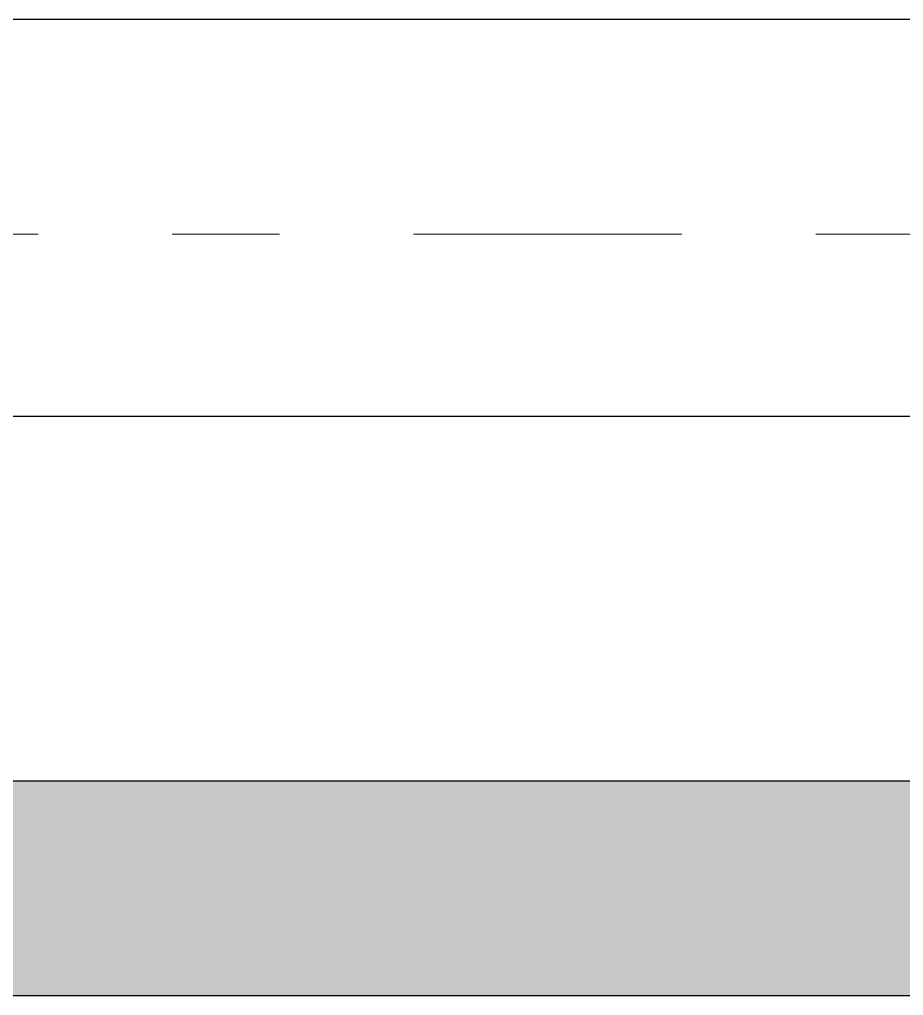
# Model space of a CAD drawing. Header units: metres. Extents: x 294 to 1101, y -498 to -355.
# Drawn here: x 502.059 to 502.883, y -490.095 to -489.185 of the extents above; entities that cross this region are included whole.
import ezdxf

# ---------------------------------------------------------------- set-up
doc = ezdxf.new("R2010")
doc.units = ezdxf.units.M
doc.linetypes.add('DASHDOT2', pattern=[0.5, 0.25, -0.125, 0, -0.125])
doc.layers.add('roof', color=16, linetype='DASHDOT2', lineweight=18)
doc.layers.add('wall', color=7, linetype='Continuous', lineweight=25)

msp = doc.modelspace()

# ---------------------------------------------------------------- hatches: boundary and pattern name
at = {"layer": 'wall'}
h = msp.add_hatch(color=256, dxfattribs=at)
h.dxf.hatch_style = 1
h.paths.add_polyline_path([(507.20213, -489.89485), (506.37643, -489.89485), (502.77643, -489.89485), (500.28437, -489.89485), (500.23564, -489.89485), (500.0517, -489.89485), (500.0217, -489.89485), (499.74867, -489.89485), (499.74757, -489.89485), (499.74647, -489.89485), (499.74538, -489.89485), (499.7443, -489.89485), (499.74324, -489.89485), (499.7422, -489.89485), (499.74118, -489.89485), (499.7402, -489.89485), (499.73924, -489.89485), (499.73833, -489.89485), (499.73746, -489.89485), (499.73663, -489.89485), (499.73584, -489.89485), (499.73511, -489.89485), (499.73444, -489.89485), (499.73381, -489.89485), (499.73325, -489.89485), (499.73275, -489.89485), (499.73231, -489.89485), (499.73194, -489.89485), (499.73163, -489.89485), (499.73139, -489.89485), (499.73121, -489.89485), (499.73111, -489.89485), (499.73107, -489.89485), (499.7298, -489.89485), (499.72665, -489.89485), (499.72382, -489.89485), (499.72132, -489.89485), (499.71915, -489.89485), (499.71734, -489.89485), (499.71588, -489.89485), (499.71479, -489.89485), (499.71406, -489.89485), (499.71371, -489.89485), (499.51618, -489.89485), (499.51507, -489.89485), (499.51397, -489.89485), (499.51288, -489.89485), (499.5118, -489.89485), (499.51074, -489.89485), (499.5097, -489.89485), (499.50869, -489.89485), (499.5077, -489.89485), (499.50675, -489.89485), (499.50583, -489.89485), (499.50496, -489.89485), (499.50413, -489.89485), (499.50335, -489.89485), (499.50262, -489.89485), (499.50194, -489.89485), (499.50132, -489.89485), (499.50076, -489.89485), (499.50025, -489.89485), (499.49981, -489.89485), (499.49944, -489.89485), (499.49913, -489.89485), (499.49889, -489.89485), (499.49872, -489.89485), (499.49861, -489.89485), (499.49858, -489.89485), (486.29484, -489.89485), (485.86114, -489.89485), (485.86114, -490.09485), (507.20213, -490.09485)])

# ---------------------------------------------------------------- linework, layer by layer
for p, q in [((502.90604, -489.18485), (500.43564, -489.18485)), ((503.87643, -489.55485), (500.6517, -489.55485)), ((486.29484, -489.89485), (504.41568, -489.89485)), ((486.29484, -489.89485), (504.41568, -489.89485)), ((492.60269, -489.89485), (506.37643, -489.89485)), ((492.60269, -489.89485), (502.77643, -489.89485)), ((499.679, -489.89485), (502.87643, -489.89485)), ((499.679, -489.89485), (502.87643, -489.89485)), ((499.9509, -489.89485), (503.39123, -489.89485)), ((500.28437, -489.89485), (503.67643, -489.89485)), ((500.28437, -489.89485), (503.67643, -489.89485)), ((500.38623, -489.89485), (502.47643, -489.89485)), ((500.73872, -489.89485), (502.87643, -489.89485)), ((500.95469, -489.89485), (502.87643, -489.89485)), ((501.36499, -489.89485), (502.47643, -489.89485)), ((501.40581, -489.89485), (502.54643, -489.89485)), ((501.52601, -489.89485), (505.07643, -489.89485)), ((501.64143, -489.89485), (502.54143, -489.89485)), ((501.79543, -489.89485), (503.67643, -489.89485)), ((502.01243, -489.89485), (502.05919, -489.89485)), ((502.05888, -489.89485), (502.16638, -489.89485)), ((502.05919, -489.89485), (502.10786, -489.89485)), ((502.10786, -489.89485), (502.15823, -489.89485)), ((502.12016, -489.89485), (502.12063, -489.89485)), ((502.12201, -489.89485), (502.1223, -489.89485)), ((502.1223, -489.89485), (502.12234, -489.89485)), ((502.12234, -489.89485), (502.12238, -489.89485)), ((502.12238, -489.89485), (502.12242, -489.89485)), ((502.12242, -489.89485), (502.12245, -489.89485)), ((502.12245, -489.89485), (502.12264, -489.89485)), ((502.12282, -489.89485), (502.12295, -489.89485)), ((502.12337, -489.89485), (502.1234, -489.89485)), ((502.1234, -489.89485), (502.12346, -489.89485)), ((502.12346, -489.89485), (502.12352, -489.89485)), ((502.12352, -489.89485), (502.12355, -489.89485)), ((502.15675, -489.89485), (502.15693, -489.89485)), ((502.15675, -489.89485), (502.15693, -489.89485)), ((502.15693, -489.89485), (502.15749, -489.89485)), ((502.15693, -489.89485), (502.15749, -489.89485)), ((502.15749, -489.89485), (502.15842, -489.89485)), ((502.15749, -489.89485), (502.15842, -489.89485)), ((502.15823, -489.89485), (502.21012, -489.89485)), ((502.15842, -489.89485), (502.15971, -489.89485)), ((502.15842, -489.89485), (502.15971, -489.89485)), ((502.15971, -489.89485), (502.16136, -489.89485)), ((502.15971, -489.89485), (502.16136, -489.89485)), ((502.16136, -489.89485), (502.16336, -489.89485)), ((502.16136, -489.89485), (502.16336, -489.89485)), ((502.16336, -489.89485), (502.16571, -489.89485)), ((502.16336, -489.89485), (502.16571, -489.89485)), ((502.16571, -489.89485), (502.16839, -489.89485)), ((502.16571, -489.89485), (502.16839, -489.89485)), ((502.16638, -489.89485), (502.16662, -489.89485)), ((502.16638, -489.89485), (502.16641, -489.89485)), ((502.16641, -489.89485), (502.16682, -489.89485)), ((502.16662, -489.89485), (502.16687, -489.89485)), ((502.16682, -489.89485), (502.16717, -489.89485)), ((502.16717, -489.89485), (502.16728, -489.89485)), ((502.16728, -489.89485), (502.16771, -489.89485)), ((502.16771, -489.89485), (502.1681, -489.89485)), ((502.1681, -489.89485), (502.16818, -489.89485)), ((502.16818, -489.89485), (502.16863, -489.89485)), ((502.16839, -489.89485), (502.1714, -489.89485)), ((502.16839, -489.89485), (502.1714, -489.89485)), ((502.16863, -489.89485), (502.16897, -489.89485)), ((502.16897, -489.89485), (502.16905, -489.89485)), ((502.16905, -489.89485), (502.16948, -489.89485)), ((502.16948, -489.89485), (502.16978, -489.89485)), ((502.16978, -489.89485), (502.16987, -489.89485)), ((502.16987, -489.89485), (502.17025, -489.89485)), ((502.17025, -489.89485), (502.1705, -489.89485)), ((502.1705, -489.89485), (502.17063, -489.89485)), ((502.17063, -489.89485), (502.17092, -489.89485)), ((502.17092, -489.89485), (502.17112, -489.89485)), ((502.17112, -489.89485), (502.17132, -489.89485)), ((502.17132, -489.89485), (502.17192, -489.89485)), ((502.1714, -489.89485), (502.17471, -489.89485)), ((502.1714, -489.89485), (502.17471, -489.89485)), ((502.17192, -489.89485), (502.172, -489.89485)), ((502.172, -489.89485), (502.17221, -489.89485)), ((502.17221, -489.89485), (502.17224, -489.89485)), ((502.17224, -489.89485), (502.17237, -489.89485)), ((502.17237, -489.89485), (502.17241, -489.89485)), ((502.17241, -489.89485), (502.1728, -489.89485)), ((502.1728, -489.89485), (502.17306, -489.89485)), ((502.17306, -489.89485), (502.17321, -489.89485)), ((502.17307, -489.89485), (502.17321, -489.89485)), ((502.17321, -489.89485), (502.17325, -489.89485)), ((502.17322, -489.89485), (502.17326, -489.89485)), ((502.17325, -489.89485), (502.17511, -489.89485)), ((502.17326, -489.89485), (502.1733, -489.89485)), ((502.1733, -489.89485), (502.17334, -489.89485)), ((502.17331, -489.89485), (502.17341, -489.89485)), ((502.17338, -489.89485), (502.17343, -489.89485)), ((502.17339, -489.89485), (502.17344, -489.89485)), ((502.1734, -489.89485), (502.17345, -489.89485)), ((502.17341, -489.89485), (502.17355, -489.89485)), ((502.17357, -489.89485), (502.17367, -489.89485)), ((502.17471, -489.89485), (502.17832, -489.89485)), ((502.17471, -489.89485), (502.17832, -489.89485)), ((502.17832, -489.89485), (502.18221, -489.89485)), ((502.17832, -489.89485), (502.18221, -489.89485)), ((502.18221, -489.89485), (502.18636, -489.89485)), ((502.18221, -489.89485), (502.18636, -489.89485)), ((502.18636, -489.89485), (502.19076, -489.89485)), ((502.18636, -489.89485), (502.19076, -489.89485)), ((502.19076, -489.89485), (502.19538, -489.89485)), ((502.19076, -489.89485), (502.19538, -489.89485)), ((502.19109, -489.89485), (502.21529, -489.89485)), ((502.19109, -489.89485), (502.21529, -489.89485)), ((502.19109, -489.89485), (502.21529, -489.89485)), ((502.19109, -489.89485), (502.21529, -489.89485)), ((502.19538, -489.89485), (502.20021, -489.89485)), ((502.19538, -489.89485), (502.20021, -489.89485)), ((502.19675, -489.89485), (502.19685, -489.89485)), ((502.19675, -489.89485), (502.19685, -489.89485)), ((502.19685, -489.89485), (502.19715, -489.89485)), ((502.19685, -489.89485), (502.19715, -489.89485)), ((502.19715, -489.89485), (502.19765, -489.89485)), ((502.19715, -489.89485), (502.19765, -489.89485)), ((502.19765, -489.89485), (502.19835, -489.89485)), ((502.19765, -489.89485), (502.19835, -489.89485)), ((502.19835, -489.89485), (502.19924, -489.89485)), ((502.19835, -489.89485), (502.19924, -489.89485)), ((502.19924, -489.89485), (502.20032, -489.89485)), ((502.19924, -489.89485), (502.20032, -489.89485)), ((502.20021, -489.89485), (502.20523, -489.89485)), ((502.20021, -489.89485), (502.20523, -489.89485)), ((502.20032, -489.89485), (502.20159, -489.89485)), ((502.20032, -489.89485), (502.20159, -489.89485)), ((502.20159, -489.89485), (502.20304, -489.89485)), ((502.20159, -489.89485), (502.20304, -489.89485)), ((502.20304, -489.89485), (502.20466, -489.89485)), ((502.20304, -489.89485), (502.20466, -489.89485)), ((502.20466, -489.89485), (502.20645, -489.89485)), ((502.20466, -489.89485), (502.20645, -489.89485)), ((502.20523, -489.89485), (502.21041, -489.89485)), ((502.20523, -489.89485), (502.21041, -489.89485)), ((502.20645, -489.89485), (502.20839, -489.89485)), ((502.20645, -489.89485), (502.20839, -489.89485)), ((502.20839, -489.89485), (502.21049, -489.89485)), ((502.20839, -489.89485), (502.21049, -489.89485)), ((502.21012, -489.89485), (502.26332, -489.89485)), ((502.21041, -489.89485), (502.21574, -489.89485)), ((502.21041, -489.89485), (502.21574, -489.89485)), ((502.21049, -489.89485), (502.21274, -489.89485)), ((502.21049, -489.89485), (502.21274, -489.89485)), ((502.21274, -489.89485), (502.21511, -489.89485)), ((502.21274, -489.89485), (502.21511, -489.89485)), ((502.21511, -489.89485), (502.21761, -489.89485)), ((502.21511, -489.89485), (502.21761, -489.89485)), ((502.21574, -489.89485), (502.22118, -489.89485)), ((502.21574, -489.89485), (502.22118, -489.89485)), ((502.21761, -489.89485), (502.22021, -489.89485)), ((502.21761, -489.89485), (502.22021, -489.89485)), ((502.22021, -489.89485), (502.22292, -489.89485)), ((502.22021, -489.89485), (502.22292, -489.89485)), ((502.22118, -489.89485), (502.22672, -489.89485)), ((502.22118, -489.89485), (502.22672, -489.89485)), ((502.22292, -489.89485), (502.22572, -489.89485)), ((502.22292, -489.89485), (502.22572, -489.89485)), ((502.22572, -489.89485), (502.2286, -489.89485)), ((502.22572, -489.89485), (502.2286, -489.89485)), ((502.22672, -489.89485), (502.23234, -489.89485)), ((502.22672, -489.89485), (502.23234, -489.89485)), ((502.2286, -489.89485), (502.23153, -489.89485)), ((502.2286, -489.89485), (502.23153, -489.89485)), ((502.23153, -489.89485), (502.23453, -489.89485)), ((502.23153, -489.89485), (502.23453, -489.89485)), ((502.23234, -489.89485), (502.238, -489.89485)), ((502.23234, -489.89485), (502.238, -489.89485)), ((502.23453, -489.89485), (502.23756, -489.89485)), ((502.23453, -489.89485), (502.23756, -489.89485)), ((502.23756, -489.89485), (502.24061, -489.89485)), ((502.23756, -489.89485), (502.24061, -489.89485)), ((502.238, -489.89485), (502.24368, -489.89485)), ((502.238, -489.89485), (502.24368, -489.89485)), ((502.24061, -489.89485), (502.24368, -489.89485)), ((502.24061, -489.89485), (502.24368, -489.89485)), ((502.24368, -489.89485), (502.24937, -489.89485)), ((502.24368, -489.89485), (502.24675, -489.89485)), ((502.24368, -489.89485), (502.24675, -489.89485)), ((502.24368, -489.89485), (502.24937, -489.89485)), ((502.24675, -489.89485), (502.24981, -489.89485)), ((502.24675, -489.89485), (502.24981, -489.89485)), ((502.24937, -489.89485), (502.25503, -489.89485)), ((502.24937, -489.89485), (502.25503, -489.89485)), ((502.24981, -489.89485), (502.25284, -489.89485)), ((502.24981, -489.89485), (502.25284, -489.89485)), ((502.25284, -489.89485), (502.25583, -489.89485)), ((502.25284, -489.89485), (502.25583, -489.89485)), ((502.25503, -489.89485), (502.26064, -489.89485)), ((502.25503, -489.89485), (502.26064, -489.89485)), ((502.25583, -489.89485), (502.25877, -489.89485)), ((502.25583, -489.89485), (502.25877, -489.89485)), ((502.25877, -489.89485), (502.26164, -489.89485)), ((502.25877, -489.89485), (502.26164, -489.89485)), ((502.26064, -489.89485), (502.26618, -489.89485)), ((502.26064, -489.89485), (502.26618, -489.89485)), ((502.26164, -489.89485), (502.26444, -489.89485)), ((502.26164, -489.89485), (502.26444, -489.89485)), ((502.26332, -489.89485), (502.31761, -489.89485)), ((502.26444, -489.89485), (502.26715, -489.89485)), ((502.26444, -489.89485), (502.26715, -489.89485)), ((502.26618, -489.89485), (502.27163, -489.89485)), ((502.26618, -489.89485), (502.27163, -489.89485)), ((502.26715, -489.89485), (502.26976, -489.89485)), ((502.26715, -489.89485), (502.26976, -489.89485)), ((502.26976, -489.89485), (502.27226, -489.89485)), ((502.26976, -489.89485), (502.27226, -489.89485)), ((502.27163, -489.89485), (502.27695, -489.89485)), ((502.27163, -489.89485), (502.27695, -489.89485)), ((502.27208, -489.89485), (502.29628, -489.89485)), ((502.27208, -489.89485), (502.29628, -489.89485)), ((502.27208, -489.89485), (502.29628, -489.89485)), ((502.27208, -489.89485), (502.29628, -489.89485)), ((502.27226, -489.89485), (502.27463, -489.89485)), ((502.27226, -489.89485), (502.27463, -489.89485)), ((502.27463, -489.89485), (502.27687, -489.89485)), ((502.27463, -489.89485), (502.27687, -489.89485)), ((502.27687, -489.89485), (502.27897, -489.89485)), ((502.27687, -489.89485), (502.27897, -489.89485)), ((502.27695, -489.89485), (502.28213, -489.89485)), ((502.27695, -489.89485), (502.28213, -489.89485)), ((502.27766, -489.89485), (502.27792, -489.89485)), ((502.27792, -489.89485), (502.27852, -489.89485)), ((502.27852, -489.89485), (502.27948, -489.89485)), ((502.27897, -489.89485), (502.28092, -489.89485)), ((502.27897, -489.89485), (502.28092, -489.89485)), ((502.27948, -489.89485), (502.28077, -489.89485)), ((502.28077, -489.89485), (502.2824, -489.89485)), ((502.28092, -489.89485), (502.28271, -489.89485)), ((502.28092, -489.89485), (502.28271, -489.89485)), ((502.28213, -489.89485), (502.28715, -489.89485)), ((502.28213, -489.89485), (502.28715, -489.89485)), ((502.2824, -489.89485), (502.28437, -489.89485)), ((502.28271, -489.89485), (502.28433, -489.89485)), ((502.28271, -489.89485), (502.28433, -489.89485)), ((502.28433, -489.89485), (502.28578, -489.89485)), ((502.28433, -489.89485), (502.28578, -489.89485)), ((502.28437, -489.89485), (502.28665, -489.89485)), ((502.28578, -489.89485), (502.28705, -489.89485)), ((502.28578, -489.89485), (502.28705, -489.89485)), ((502.28665, -489.89485), (502.28925, -489.89485)), ((502.28705, -489.89485), (502.28813, -489.89485)), ((502.28705, -489.89485), (502.28813, -489.89485)), ((502.28715, -489.89485), (502.29198, -489.89485)), ((502.28715, -489.89485), (502.29198, -489.89485)), ((502.28813, -489.89485), (502.28902, -489.89485)), ((502.28813, -489.89485), (502.28902, -489.89485)), ((502.28902, -489.89485), (502.28972, -489.89485)), ((502.28902, -489.89485), (502.28972, -489.89485)), ((502.28925, -489.89485), (502.29215, -489.89485)), ((502.28972, -489.89485), (502.29022, -489.89485)), ((502.28972, -489.89485), (502.29022, -489.89485)), ((502.29022, -489.89485), (502.29052, -489.89485)), ((502.29022, -489.89485), (502.29052, -489.89485)), ((502.29052, -489.89485), (502.29062, -489.89485)), ((502.29052, -489.89485), (502.29062, -489.89485)), ((502.29198, -489.89485), (502.29661, -489.89485)), ((502.29198, -489.89485), (502.29661, -489.89485)), ((502.29215, -489.89485), (502.29535, -489.89485)), ((502.29535, -489.89485), (502.29882, -489.89485)), ((502.29661, -489.89485), (502.301, -489.89485)), ((502.29661, -489.89485), (502.301, -489.89485)), ((502.29882, -489.89485), (502.30256, -489.89485)), ((502.301, -489.89485), (502.30516, -489.89485)), ((502.301, -489.89485), (502.30516, -489.89485)), ((502.30256, -489.89485), (502.30654, -489.89485)), ((502.30516, -489.89485), (502.30904, -489.89485)), ((502.30516, -489.89485), (502.30904, -489.89485)), ((502.30654, -489.89485), (502.31076, -489.89485)), ((502.30904, -489.89485), (502.31265, -489.89485)), ((502.30904, -489.89485), (502.31265, -489.89485)), ((502.31068, -489.89485), (502.31104, -489.89485)), ((502.31076, -489.89485), (503.30076, -489.89485)), ((502.31104, -489.89485), (502.31184, -489.89485)), ((502.31184, -489.89485), (502.31308, -489.89485)), ((502.31265, -489.89485), (502.31597, -489.89485)), ((502.31265, -489.89485), (502.31597, -489.89485)), ((502.31308, -489.89485), (502.31475, -489.89485)), ((502.31475, -489.89485), (502.31685, -489.89485)), ((502.31597, -489.89485), (502.31897, -489.89485)), ((502.31597, -489.89485), (502.31897, -489.89485)), ((502.31685, -489.89485), (502.31936, -489.89485)), ((502.31761, -489.89485), (502.37279, -489.89485)), ((502.31897, -489.89485), (502.32165, -489.89485)), ((502.31897, -489.89485), (502.32165, -489.89485)), ((502.31936, -489.89485), (502.32228, -489.89485)), ((502.32165, -489.89485), (502.324, -489.89485)), ((502.32165, -489.89485), (502.324, -489.89485)), ((502.32228, -489.89485), (502.32559, -489.89485)), ((502.324, -489.89485), (502.326, -489.89485)), ((502.324, -489.89485), (502.326, -489.89485)), ((502.32559, -489.89485), (502.32928, -489.89485)), ((502.326, -489.89485), (502.32766, -489.89485)), ((502.326, -489.89485), (502.32766, -489.89485)), ((502.32766, -489.89485), (502.32895, -489.89485)), ((502.32766, -489.89485), (502.32895, -489.89485)), ((502.32895, -489.89485), (502.32987, -489.89485)), ((502.32895, -489.89485), (502.32987, -489.89485)), ((502.32928, -489.89485), (502.33334, -489.89485)), ((502.32987, -489.89485), (502.33043, -489.89485)), ((502.32987, -489.89485), (502.33043, -489.89485)), ((502.33043, -489.89485), (502.33062, -489.89485)), ((502.33043, -489.89485), (502.33062, -489.89485)), ((502.33334, -489.89485), (502.33775, -489.89485)), ((502.33775, -489.89485), (502.3425, -489.89485)), ((502.3425, -489.89485), (502.34755, -489.89485)), ((502.34755, -489.89485), (502.3529, -489.89485)), ((502.3529, -489.89485), (502.35851, -489.89485)), ((502.35851, -489.89485), (502.36438, -489.89485)), ((502.36438, -489.89485), (502.37047, -489.89485)), ((502.37047, -489.89485), (502.37676, -489.89485)), ((502.37279, -489.89485), (502.42863, -489.89485)), ((502.37676, -489.89485), (502.54176, -489.89485)), ((502.42626, -489.89485), (502.42633, -489.89485)), ((502.42633, -489.89485), (502.42654, -489.89485)), ((502.42654, -489.89485), (502.42689, -489.89485)), ((502.42689, -489.89485), (502.42738, -489.89485)), ((502.42738, -489.89485), (502.42801, -489.89485)), ((502.42801, -489.89485), (502.42877, -489.89485)), ((502.42863, -489.89485), (502.48492, -489.89485)), ((502.42877, -489.89485), (502.42966, -489.89485)), ((502.42966, -489.89485), (502.43068, -489.89485)), ((502.43068, -489.89485), (502.43182, -489.89485)), ((502.43182, -489.89485), (502.43308, -489.89485)), ((502.43308, -489.89485), (502.43445, -489.89485)), ((502.43445, -489.89485), (502.43592, -489.89485)), ((502.43592, -489.89485), (502.4375, -489.89485)), ((502.4375, -489.89485), (502.43917, -489.89485)), ((502.43917, -489.89485), (502.44092, -489.89485)), ((502.44092, -489.89485), (502.44276, -489.89485)), ((502.44276, -489.89485), (502.44466, -489.89485)), ((502.44466, -489.89485), (502.44663, -489.89485)), ((502.44663, -489.89485), (502.44865, -489.89485)), ((502.44865, -489.89485), (502.45072, -489.89485)), ((502.45072, -489.89485), (502.45282, -489.89485)), ((502.45282, -489.89485), (502.45495, -489.89485)), ((502.45495, -489.89485), (502.4571, -489.89485)), ((502.4571, -489.89485), (502.45926, -489.89485)), ((502.45926, -489.89485), (502.46141, -489.89485)), ((502.46141, -489.89485), (502.46356, -489.89485)), ((502.46356, -489.89485), (502.46569, -489.89485)), ((502.46569, -489.89485), (502.4678, -489.89485)), ((502.4678, -489.89485), (502.46986, -489.89485)), ((502.46986, -489.89485), (502.47188, -489.89485)), ((502.46998, -489.89485), (503.58153, -489.89485)), ((502.47188, -489.89485), (502.47385, -489.89485)), ((502.47385, -489.89485), (502.47576, -489.89485)), ((502.47576, -489.89485), (502.47759, -489.89485)), ((502.47643, -489.89485), (502.54643, -489.89485)), ((502.47643, -489.89485), (502.67643, -489.89485)), ((502.47643, -489.89485), (502.67643, -489.89485)), ((502.47759, -489.89485), (502.47935, -489.89485)), ((502.47935, -489.89485), (502.48101, -489.89485)), ((502.48101, -489.89485), (502.48259, -489.89485)), ((502.48259, -489.89485), (502.48407, -489.89485)), ((502.48407, -489.89485), (502.48544, -489.89485)), ((502.48492, -489.89485), (502.54143, -489.89485)), ((502.48544, -489.89485), (502.48669, -489.89485)), ((502.48669, -489.89485), (502.48783, -489.89485)), ((502.48783, -489.89485), (502.48885, -489.89485)), ((502.48885, -489.89485), (502.48974, -489.89485)), ((502.48974, -489.89485), (502.4905, -489.89485)), ((502.4905, -489.89485), (502.49113, -489.89485)), ((502.49113, -489.89485), (502.49162, -489.89485)), ((502.49162, -489.89485), (502.49197, -489.89485)), ((502.49197, -489.89485), (502.49219, -489.89485)), ((502.49219, -489.89485), (502.49226, -489.89485)), ((502.51425, -489.89485), (502.51541, -489.89485)), ((502.51425, -489.89485), (502.51541, -489.89485)), ((502.51425, -489.89485), (502.51541, -489.89485)), ((502.51425, -489.89485), (502.51541, -489.89485)), ((502.51425, -489.89485), (502.51541, -489.89485)), ((502.51541, -489.89485), (502.51655, -489.89485)), ((502.51541, -489.89485), (502.51655, -489.89485)), ((502.51541, -489.89485), (502.51655, -489.89485)), ((502.51541, -489.89485), (502.51655, -489.89485)), ((502.51541, -489.89485), (502.51655, -489.89485)), ((502.51655, -489.89485), (502.51766, -489.89485)), ((502.51655, -489.89485), (502.51766, -489.89485)), ((502.51655, -489.89485), (502.51766, -489.89485)), ((502.51655, -489.89485), (502.51766, -489.89485)), ((502.51655, -489.89485), (502.51766, -489.89485)), ((502.51766, -489.89485), (502.51875, -489.89485)), ((502.51766, -489.89485), (502.51875, -489.89485)), ((502.51766, -489.89485), (502.51875, -489.89485)), ((502.51766, -489.89485), (502.51875, -489.89485)), ((502.51766, -489.89485), (502.51875, -489.89485)), ((502.51875, -489.89485), (502.51979, -489.89485)), ((502.51875, -489.89485), (502.51979, -489.89485)), ((502.51875, -489.89485), (502.51979, -489.89485)), ((502.51875, -489.89485), (502.51979, -489.89485)), ((502.51875, -489.89485), (502.51979, -489.89485)), ((502.51979, -489.89485), (502.5208, -489.89485)), ((502.51979, -489.89485), (502.5208, -489.89485)), ((502.51979, -489.89485), (502.5208, -489.89485)), ((502.51979, -489.89485), (502.5208, -489.89485)), ((502.51979, -489.89485), (502.5208, -489.89485)), ((502.5208, -489.89485), (502.52176, -489.89485)), ((502.5208, -489.89485), (502.52176, -489.89485)), ((502.5208, -489.89485), (502.52176, -489.89485)), ((502.5208, -489.89485), (502.52176, -489.89485)), ((502.5208, -489.89485), (502.52176, -489.89485)), ((502.52176, -489.89485), (502.52268, -489.89485)), ((502.52176, -489.89485), (502.52268, -489.89485)), ((502.52176, -489.89485), (502.52268, -489.89485)), ((502.52176, -489.89485), (502.52268, -489.89485)), ((502.52176, -489.89485), (502.52268, -489.89485)), ((502.52268, -489.89485), (502.52355, -489.89485)), ((502.52268, -489.89485), (502.52355, -489.89485)), ((502.52268, -489.89485), (502.52355, -489.89485)), ((502.52268, -489.89485), (502.52355, -489.89485)), ((502.52268, -489.89485), (502.52355, -489.89485)), ((502.52355, -489.89485), (502.52435, -489.89485)), ((502.52355, -489.89485), (502.52435, -489.89485)), ((502.52355, -489.89485), (502.52435, -489.89485)), ((502.52355, -489.89485), (502.52435, -489.89485)), ((502.52355, -489.89485), (502.52435, -489.89485)), ((502.52435, -489.89485), (502.5251, -489.89485)), ((502.52435, -489.89485), (502.5251, -489.89485)), ((502.52435, -489.89485), (502.5251, -489.89485)), ((502.52435, -489.89485), (502.5251, -489.89485)), ((502.52435, -489.89485), (502.5251, -489.89485)), ((502.5251, -489.89485), (502.52579, -489.89485)), ((502.5251, -489.89485), (502.52579, -489.89485)), ((502.5251, -489.89485), (502.52579, -489.89485)), ((502.5251, -489.89485), (502.52579, -489.89485)), ((502.5251, -489.89485), (502.52579, -489.89485)), ((502.52579, -489.89485), (502.52642, -489.89485)), ((502.52579, -489.89485), (502.52642, -489.89485)), ((502.52579, -489.89485), (502.52642, -489.89485)), ((502.52579, -489.89485), (502.52642, -489.89485)), ((502.52579, -489.89485), (502.52642, -489.89485)), ((502.52642, -489.89485), (502.52697, -489.89485)), ((502.52642, -489.89485), (502.52697, -489.89485)), ((502.52642, -489.89485), (502.52697, -489.89485)), ((502.52642, -489.89485), (502.52697, -489.89485)), ((502.52642, -489.89485), (502.52697, -489.89485)), ((502.52643, -489.89485), (502.55643, -489.89485)), ((502.52643, -489.89485), (502.55643, -489.89485)), ((502.52697, -489.89485), (502.52746, -489.89485)), ((502.52697, -489.89485), (502.52746, -489.89485)), ((502.52697, -489.89485), (502.52746, -489.89485)), ((502.52697, -489.89485), (502.52746, -489.89485)), ((502.52697, -489.89485), (502.52746, -489.89485)), ((502.52746, -489.89485), (502.52788, -489.89485)), ((502.52746, -489.89485), (502.52788, -489.89485)), ((502.52746, -489.89485), (502.52788, -489.89485)), ((502.52746, -489.89485), (502.52788, -489.89485)), ((502.52746, -489.89485), (502.52788, -489.89485)), ((502.52788, -489.89485), (502.52822, -489.89485)), ((502.52788, -489.89485), (502.52822, -489.89485)), ((502.52788, -489.89485), (502.52822, -489.89485)), ((502.52788, -489.89485), (502.52822, -489.89485)), ((502.52788, -489.89485), (502.52822, -489.89485)), ((502.52822, -489.89485), (502.52849, -489.89485)), ((502.52822, -489.89485), (502.52849, -489.89485)), ((502.52822, -489.89485), (502.52849, -489.89485)), ((502.52822, -489.89485), (502.52849, -489.89485)), ((502.52822, -489.89485), (502.52849, -489.89485)), ((502.52849, -489.89485), (502.52868, -489.89485)), ((502.52849, -489.89485), (502.52868, -489.89485)), ((502.52849, -489.89485), (502.52868, -489.89485)), ((502.52849, -489.89485), (502.52868, -489.89485)), ((502.52849, -489.89485), (502.52868, -489.89485)), ((502.52868, -489.89485), (502.5288, -489.89485)), ((502.52868, -489.89485), (502.5288, -489.89485)), ((502.52868, -489.89485), (502.5288, -489.89485)), ((502.52868, -489.89485), (502.5288, -489.89485)), ((502.52868, -489.89485), (502.5288, -489.89485)), ((502.5288, -489.89485), (502.52883, -489.89485)), ((502.5288, -489.89485), (502.52883, -489.89485)), ((502.5288, -489.89485), (502.52883, -489.89485)), ((502.5288, -489.89485), (502.52883, -489.89485)), ((502.5288, -489.89485), (502.52883, -489.89485)), ((502.54176, -489.89485), (502.54804, -489.89485)), ((502.54643, -489.89485), (502.57643, -489.89485)), ((502.54643, -489.89485), (502.57643, -489.89485)), ((502.54804, -489.89485), (502.55413, -489.89485)), ((502.55413, -489.89485), (502.56, -489.89485)), ((502.55643, -489.89485), (502.67643, -489.89485)), ((502.55643, -489.89485), (502.67643, -489.89485)), ((502.56, -489.89485), (502.56562, -489.89485)), ((502.56562, -489.89485), (502.57096, -489.89485)), ((502.57096, -489.89485), (502.57602, -489.89485)), ((502.57602, -489.89485), (502.58076, -489.89485)), ((502.57643, -489.89485), (502.67643, -489.89485)), ((502.57643, -489.89485), (503.67643, -489.89485)), ((502.58076, -489.89485), (502.58517, -489.89485)), ((502.58517, -489.89485), (502.58923, -489.89485)), ((502.58923, -489.89485), (502.59292, -489.89485)), ((502.59292, -489.89485), (502.59623, -489.89485)), ((502.59623, -489.89485), (502.59915, -489.89485)), ((502.59915, -489.89485), (502.60167, -489.89485)), ((502.60167, -489.89485), (502.60376, -489.89485)), ((502.60376, -489.89485), (502.60543, -489.89485)), ((502.60543, -489.89485), (502.60667, -489.89485)), ((502.60667, -489.89485), (502.60747, -489.89485)), ((502.60747, -489.89485), (502.60784, -489.89485)), ((502.65718, -489.89485), (502.65754, -489.89485)), ((502.65754, -489.89485), (502.65834, -489.89485)), ((502.65834, -489.89485), (502.65958, -489.89485)), ((502.65958, -489.89485), (502.66125, -489.89485)), ((502.66125, -489.89485), (502.66335, -489.89485)), ((502.66335, -489.89485), (502.66586, -489.89485)), ((502.66586, -489.89485), (502.66878, -489.89485)), ((502.66878, -489.89485), (502.67209, -489.89485)), ((502.67209, -489.89485), (502.67578, -489.89485)), ((502.67578, -489.89485), (502.67984, -489.89485)), ((502.67643, -489.89485), (503.87643, -489.89485)), ((502.67643, -489.89485), (503.67643, -489.89485)), ((502.67643, -489.89485), (503.67643, -489.89485)), ((502.67643, -489.89485), (503.67643, -489.89485)), ((502.67984, -489.89485), (502.68425, -489.89485)), ((502.68425, -489.89485), (502.689, -489.89485)), ((502.689, -489.89485), (502.69405, -489.89485)), ((502.69405, -489.89485), (502.6994, -489.89485)), ((502.6994, -489.89485), (502.70501, -489.89485)), ((502.70501, -489.89485), (502.71088, -489.89485)), ((502.71088, -489.89485), (502.71697, -489.89485)), ((502.71697, -489.89485), (502.72326, -489.89485)), ((502.72876, -489.89485), (502.7288, -489.89485)), ((502.7288, -489.89485), (502.72894, -489.89485)), ((502.72894, -489.89485), (502.72918, -489.89485)), ((502.72918, -489.89485), (502.72951, -489.89485)), ((502.72951, -489.89485), (502.72992, -489.89485)), ((502.72992, -489.89485), (502.73043, -489.89485)), ((502.73043, -489.89485), (502.73102, -489.89485)), ((502.73102, -489.89485), (502.7317, -489.89485)), ((502.7317, -489.89485), (502.73246, -489.89485)), ((502.73246, -489.89485), (502.7333, -489.89485)), ((502.7333, -489.89485), (502.73422, -489.89485)), ((502.73422, -489.89485), (502.7352, -489.89485)), ((502.7352, -489.89485), (502.73625, -489.89485)), ((502.73625, -489.89485), (502.73736, -489.89485)), ((502.73736, -489.89485), (502.73853, -489.89485)), ((502.73853, -489.89485), (502.73976, -489.89485)), ((502.73976, -489.89485), (502.74103, -489.89485)), ((502.74103, -489.89485), (502.74234, -489.89485)), ((502.74234, -489.89485), (502.74368, -489.89485)), ((502.74368, -489.89485), (502.74506, -489.89485)), ((502.74506, -489.89485), (502.74646, -489.89485)), ((502.74646, -489.89485), (502.74788, -489.89485)), ((502.74788, -489.89485), (502.74932, -489.89485)), ((502.74932, -489.89485), (502.75076, -489.89485)), ((502.74933, -489.89485), (502.83675, -489.89485)), ((502.75076, -489.89485), (502.75219, -489.89485)), ((502.75219, -489.89485), (502.75363, -489.89485)), ((502.75363, -489.89485), (502.75505, -489.89485)), ((502.75505, -489.89485), (502.75645, -489.89485)), ((502.75645, -489.89485), (502.75783, -489.89485)), ((502.75783, -489.89485), (502.75918, -489.89485)), ((502.75918, -489.89485), (502.76049, -489.89485)), ((502.76049, -489.89485), (502.76176, -489.89485)), ((502.76176, -489.89485), (502.76298, -489.89485)), ((502.76298, -489.89485), (502.76415, -489.89485)), ((502.76415, -489.89485), (502.76526, -489.89485)), ((502.76526, -489.89485), (502.76631, -489.89485)), ((502.76631, -489.89485), (502.7673, -489.89485)), ((502.7673, -489.89485), (502.76821, -489.89485)), ((502.76821, -489.89485), (502.76905, -489.89485)), ((502.76905, -489.89485), (502.76981, -489.89485)), ((502.76981, -489.89485), (502.77049, -489.89485)), ((502.77049, -489.89485), (502.77108, -489.89485)), ((502.77108, -489.89485), (502.77159, -489.89485)), ((502.77159, -489.89485), (502.77201, -489.89485)), ((502.77201, -489.89485), (502.77233, -489.89485)), ((502.77233, -489.89485), (502.77257, -489.89485)), ((502.77257, -489.89485), (502.77271, -489.89485)), ((502.77271, -489.89485), (502.77276, -489.89485)), ((502.77276, -489.89485), (502.77283, -489.89485)), ((502.77276, -489.89485), (502.83876, -489.89485)), ((502.77276, -489.89485), (502.79476, -489.89485)), ((502.77283, -489.89485), (502.77304, -489.89485)), ((502.77304, -489.89485), (502.77339, -489.89485)), ((502.77339, -489.89485), (502.77388, -489.89485)), ((502.77388, -489.89485), (502.77451, -489.89485)), ((502.77451, -489.89485), (502.77527, -489.89485)), ((502.77527, -489.89485), (502.77616, -489.89485)), ((502.77616, -489.89485), (502.77718, -489.89485)), ((502.77643, -489.89485), (505.77643, -489.89485)), ((502.77643, -489.89485), (505.77643, -489.89485)), ((502.77643, -489.89485), (506.37643, -489.89485)), ((502.77718, -489.89485), (502.77832, -489.89485)), ((502.77832, -489.89485), (502.77958, -489.89485)), ((502.77958, -489.89485), (502.78095, -489.89485)), ((502.78095, -489.89485), (502.78242, -489.89485)), ((502.78242, -489.89485), (502.784, -489.89485)), ((502.784, -489.89485), (502.78567, -489.89485)), ((502.78567, -489.89485), (502.78742, -489.89485)), ((502.78742, -489.89485), (502.78926, -489.89485)), ((502.78917, -489.89485), (502.78934, -489.89485)), ((502.78926, -489.89485), (502.79116, -489.89485)), ((502.78934, -489.89485), (502.78986, -489.89485)), ((502.78986, -489.89485), (502.79071, -489.89485)), ((502.79071, -489.89485), (502.7919, -489.89485)), ((502.79116, -489.89485), (502.79313, -489.89485)), ((502.7919, -489.89485), (502.79342, -489.89485)), ((502.79313, -489.89485), (502.79515, -489.89485)), ((502.79342, -489.89485), (502.79527, -489.89485)), ((502.79476, -489.89485), (502.81676, -489.89485)), ((502.79515, -489.89485), (502.79722, -489.89485)), ((502.79527, -489.89485), (502.79743, -489.89485)), ((502.79722, -489.89485), (502.79932, -489.89485)), ((502.79743, -489.89485), (502.7999, -489.89485)), ((502.79932, -489.89485), (502.80145, -489.89485)), ((502.7999, -489.89485), (502.80267, -489.89485)), ((502.80145, -489.89485), (502.8036, -489.89485)), ((502.80267, -489.89485), (502.80572, -489.89485)), ((502.8036, -489.89485), (502.80576, -489.89485)), ((502.80572, -489.89485), (502.80904, -489.89485)), ((502.80576, -489.89485), (502.80791, -489.89485)), ((502.80791, -489.89485), (502.81006, -489.89485)), ((502.80904, -489.89485), (502.81263, -489.89485)), ((502.81006, -489.89485), (502.81219, -489.89485)), ((502.81219, -489.89485), (502.8143, -489.89485)), ((502.81263, -489.89485), (502.81645, -489.89485)), ((502.8143, -489.89485), (502.81636, -489.89485)), ((502.81636, -489.89485), (502.81838, -489.89485)), ((502.81645, -489.89485), (502.8205, -489.89485)), ((502.81676, -489.89485), (502.83876, -489.89485)), ((502.81838, -489.89485), (502.82035, -489.89485)), ((502.82035, -489.89485), (502.82226, -489.89485)), ((502.8205, -489.89485), (502.82476, -489.89485)), ((502.82226, -489.89485), (502.82409, -489.89485)), ((502.82409, -489.89485), (502.82585, -489.89485)), ((502.82476, -489.89485), (502.82921, -489.89485)), ((502.82585, -489.89485), (502.82751, -489.89485)), ((502.82751, -489.89485), (502.82909, -489.89485)), ((502.82909, -489.89485), (502.83057, -489.89485)), ((502.82921, -489.89485), (502.83383, -489.89485)), ((502.83057, -489.89485), (502.83194, -489.89485)), ((502.83194, -489.89485), (502.83319, -489.89485)), ((502.83319, -489.89485), (502.83433, -489.89485)), ((502.83383, -489.89485), (502.83861, -489.89485)), ((502.83433, -489.89485), (502.83535, -489.89485)), ((502.83535, -489.89485), (502.83624, -489.89485)), ((502.83624, -489.89485), (502.837, -489.89485)), ((502.83675, -489.89485), (502.83682, -489.89485)), ((502.83682, -489.89485), (502.83702, -489.89485)), ((502.837, -489.89485), (502.83763, -489.89485)), ((502.83702, -489.89485), (502.83737, -489.89485)), ((502.83737, -489.89485), (502.83785, -489.89485)), ((502.83763, -489.89485), (502.83812, -489.89485)), ((502.83785, -489.89485), (502.83847, -489.89485)), ((502.83812, -489.89485), (502.83847, -489.89485)), ((502.83847, -489.89485), (502.83869, -489.89485)), ((502.83847, -489.89485), (502.83922, -489.89485)), ((502.83861, -489.89485), (502.84351, -489.89485)), ((502.83869, -489.89485), (502.83876, -489.89485)), ((502.83876, -489.89485), (502.8388, -489.89485)), ((502.8388, -489.89485), (502.83894, -489.89485)), ((502.83894, -489.89485), (502.83918, -489.89485)), ((502.83918, -489.89485), (502.83951, -489.89485)), ((502.83922, -489.89485), (502.8401, -489.89485)), ((502.83951, -489.89485), (502.83992, -489.89485)), ((502.83992, -489.89485), (502.84043, -489.89485)), ((502.8401, -489.89485), (502.8411, -489.89485)), ((502.84043, -489.89485), (502.84102, -489.89485)), ((502.84102, -489.89485), (502.8417, -489.89485)), ((502.8411, -489.89485), (502.84222, -489.89485)), ((502.8417, -489.89485), (502.84246, -489.89485)), ((502.84222, -489.89485), (502.84346, -489.89485)), ((502.84246, -489.89485), (502.8433, -489.89485)), ((502.8433, -489.89485), (502.84422, -489.89485)), ((502.84346, -489.89485), (502.84481, -489.89485)), ((502.84351, -489.89485), (502.84852, -489.89485)), ((502.84422, -489.89485), (502.8452, -489.89485)), ((502.84481, -489.89485), (502.84627, -489.89485)), ((502.8452, -489.89485), (502.84625, -489.89485)), ((502.84625, -489.89485), (502.84736, -489.89485)), ((502.84627, -489.89485), (502.84782, -489.89485)), ((502.84736, -489.89485), (502.84853, -489.89485)), ((502.84782, -489.89485), (502.84946, -489.89485)), ((502.84852, -489.89485), (502.85363, -489.89485)), ((502.84853, -489.89485), (502.84976, -489.89485)), ((502.84946, -489.89485), (502.85119, -489.89485)), ((502.84976, -489.89485), (502.85103, -489.89485)), ((502.85103, -489.89485), (502.85234, -489.89485)), ((502.85119, -489.89485), (502.853, -489.89485)), ((502.85234, -489.89485), (502.85368, -489.89485)), ((502.853, -489.89485), (502.85487, -489.89485)), ((502.85363, -489.89485), (502.8588, -489.89485)), ((502.85368, -489.89485), (502.85506, -489.89485)), ((502.85487, -489.89485), (502.85681, -489.89485)), ((502.85506, -489.89485), (502.85646, -489.89485)), ((502.85646, -489.89485), (502.85788, -489.89485)), ((502.85681, -489.89485), (502.8588, -489.89485)), ((502.85788, -489.89485), (502.85932, -489.89485)), ((502.8588, -489.89485), (502.86084, -489.89485)), ((502.8588, -489.89485), (502.86401, -489.89485)), ((502.85932, -489.89485), (502.86076, -489.89485)), ((502.86076, -489.89485), (502.86219, -489.89485)), ((502.86084, -489.89485), (502.86291, -489.89485)), ((502.86219, -489.89485), (502.86363, -489.89485)), ((502.86291, -489.89485), (502.86501, -489.89485)), ((502.86363, -489.89485), (502.86505, -489.89485)), ((502.86401, -489.89485), (502.86925, -489.89485)), ((502.86501, -489.89485), (502.86712, -489.89485)), ((502.86505, -489.89485), (502.86645, -489.89485)), ((502.86645, -489.89485), (502.86783, -489.89485)), ((502.86712, -489.89485), (502.86925, -489.89485)), ((502.86783, -489.89485), (502.86918, -489.89485)), ((502.86918, -489.89485), (502.87049, -489.89485)), ((502.86925, -489.89485), (502.87138, -489.89485)), ((502.86925, -489.89485), (502.87449, -489.89485)), ((502.87049, -489.89485), (502.87176, -489.89485)), ((502.87138, -489.89485), (502.87349, -489.89485)), ((502.87176, -489.89485), (502.87298, -489.89485)), ((502.87298, -489.89485), (502.87415, -489.89485)), ((502.87349, -489.89485), (502.87559, -489.89485)), ((502.87415, -489.89485), (502.87526, -489.89485)), ((502.87449, -489.89485), (502.8797, -489.89485)), ((502.87526, -489.89485), (502.87631, -489.89485)), ((502.87559, -489.89485), (502.87766, -489.89485)), ((502.87631, -489.89485), (502.8773, -489.89485)), ((502.87643, -489.89485), (502.90043, -489.89485)), ((502.8773, -489.89485), (502.87821, -489.89485)), ((502.87766, -489.89485), (502.8797, -489.89485)), ((502.87821, -489.89485), (502.87905, -489.89485)), ((502.87905, -489.89485), (502.87981, -489.89485)), ((502.8797, -489.89485), (502.88169, -489.89485)), ((502.8797, -489.89485), (502.88487, -489.89485)), ((502.87981, -489.89485), (502.88049, -489.89485)), ((502.88049, -489.89485), (502.88108, -489.89485)), ((502.88108, -489.89485), (502.88159, -489.89485)), ((502.88159, -489.89485), (502.88201, -489.89485)), ((502.88169, -489.89485), (502.88363, -489.89485)), ((502.88201, -489.89485), (502.88233, -489.89485)), ((502.88233, -489.89485), (502.88257, -489.89485)), ((502.88257, -489.89485), (502.88271, -489.89485)), ((502.88271, -489.89485), (502.88276, -489.89485)), ((485.86114, -490.09485), (507.20213, -490.09485))]:
    msp.add_line(p, q)
at = {"layer": 'roof'}
msp.add_line((503.87643, -489.38485), (488.79484, -489.38485), dxfattribs=at)

doc.saveas('drawing.dxf')
